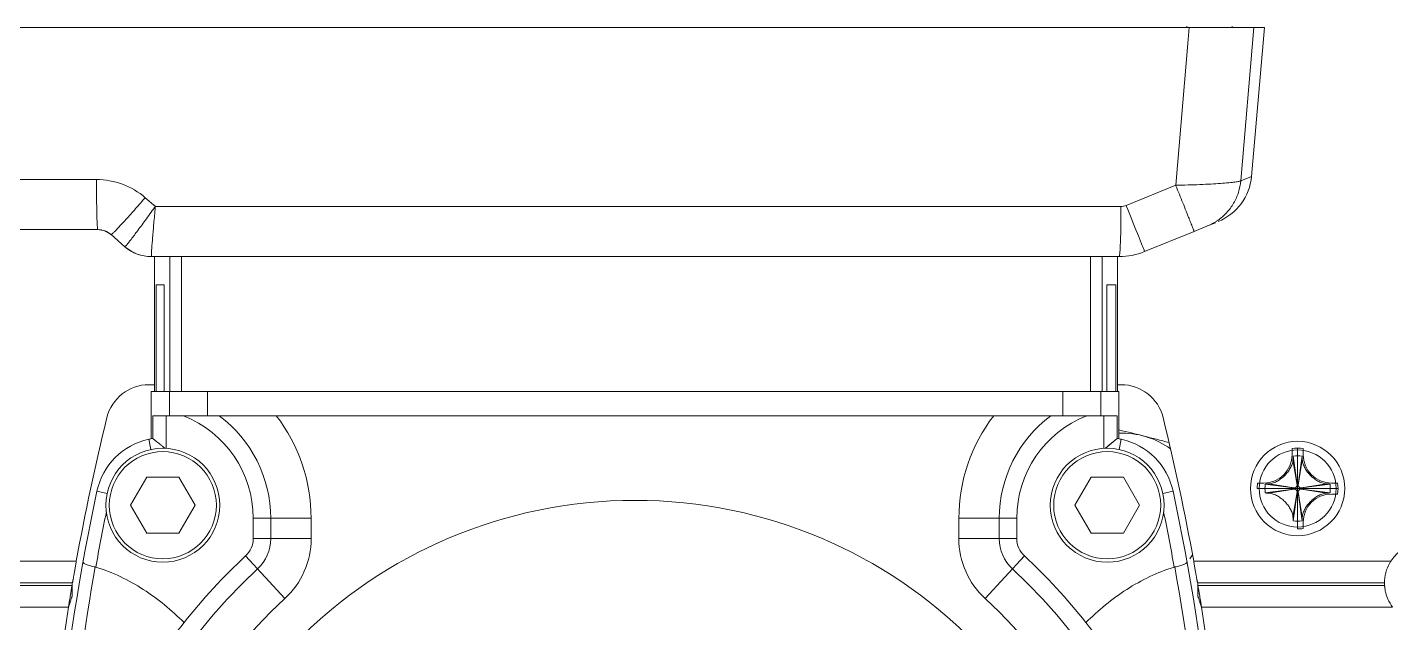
# Model space of a CAD drawing. Header units: millimetres. Extents: x 206 to 1899, y -454 to 296.
# Drawn here: x 1392.39 to 1398.72, y 54.71 to 57.47 of the extents above; entities that cross this region are included whole.
import ezdxf

# ---------------------------------------------------------------- set-up
doc = ezdxf.new("R2010")
doc.units = ezdxf.units.MM
doc.layers.add('细实线', color=7, linetype='Continuous', lineweight=15)

msp = doc.modelspace()

# ---------------------------------------------------------------- linework, layer by layer
at = {"layer": '细实线', "linetype": 'Continuous', "lineweight": 9}
for p, q in [((1398.1302, 57.469), (1391.3798, 57.469)), ((1397.7705, 57.4752), (1397.7704, 57.469)), ((1397.7801, 57.469), (1397.7737, 57.3942)), ((1397.7801, 57.469), (1397.7737, 57.3942)), ((1397.9787, 57.469), (1397.9803, 57.4752)), ((1398.0201, 56.7582), (1398.08, 57.469)), ((1398.0698, 56.7786), (1398.1302, 57.469)), ((1397.7737, 57.3942), (1397.7182, 56.7372)), ((1391.8052, 56.764), (1392.7098, 56.764)), ((1392.7099, 56.7595), (1392.7099, 56.764)), ((1398.0698, 56.7786), (1398.0201, 56.7582)), ((1397.7182, 56.7372), (1397.4879, 56.6437)), ((1397.7182, 56.7372), (1397.7191, 56.735)), ((1392.9327, 56.6757), (1392.9361, 56.6797)), ((1392.983, 56.639), (1392.9361, 56.6797)), ((1392.9799, 56.6347), (1392.983, 56.639)), ((1392.9826, 56.6343), (1392.983, 56.639)), ((1392.983, 56.639), (1397.4642, 56.639)), ((1397.4642, 56.6345), (1397.4642, 56.639)), ((1397.4879, 56.6437), (1397.4888, 56.6414)), ((1391.7054, 56.5315), (1392.716, 56.5315)), ((1392.7775, 56.5085), (1392.8419, 56.4525)), ((1397.5739, 56.4296), (1397.8035, 56.5232)), ((1397.8035, 56.5232), (1397.8657, 56.5485)), ((1397.8643, 56.5483), (1397.8642, 56.5483)), ((1397.8655, 56.5489), (1397.8646, 56.5485)), ((1397.8657, 56.5485), (1397.9028, 56.5638)), ((1397.8657, 56.5485), (1397.9029, 56.5637)), ((1392.9649, 56.4065), (1397.456, 56.4065)), ((1392.9789, 55.7815), (1392.9789, 56.4065)), ((1393.0498, 55.7815), (1393.0498, 56.4065)), ((1393.1042, 56.4065), (1393.1042, 55.7815)), ((1397.3224, 56.4065), (1397.3224, 55.7815)), ((1397.3769, 56.4065), (1397.3769, 55.7815)), ((1397.4477, 55.7815), (1397.4477, 56.4065)), ((1392.9865, 56.2752), (1392.9865, 55.7815)), ((1392.9865, 56.2752), (1393.0243, 56.2752)), ((1393.0243, 56.2752), (1393.0243, 55.7815)), ((1397.3992, 56.2752), (1397.3992, 55.7815)), ((1397.3992, 56.2752), (1397.4401, 56.2752)), ((1397.4401, 56.2752), (1397.4401, 55.7815)), ((1392.9526, 55.8127), (1392.9789, 55.8127)), ((1397.4477, 55.8127), (1397.4655, 55.8127)), ((1392.9635, 55.5619), (1392.9635, 55.7815)), ((1392.9635, 55.7815), (1397.4546, 55.7815)), ((1393.0484, 55.669), (1393.0484, 55.7815)), ((1393.2256, 55.669), (1393.2256, 55.7815)), ((1397.1943, 55.7815), (1397.1943, 55.669)), ((1397.3714, 55.7815), (1397.3714, 55.669)), ((1397.4546, 55.5619), (1397.4546, 55.7815)), ((1392.9712, 55.669), (1392.9712, 55.5636)), ((1392.9712, 55.669), (1397.4471, 55.669)), ((1393.0337, 55.669), (1393.0337, 55.5173)), ((1397.3846, 55.5174), (1397.3846, 55.669)), ((1397.4471, 55.5635), (1397.4471, 55.669)), ((1392.9527, 55.5597), (1392.9628, 55.5121)), ((1397.3903, 55.5174), (1397.4471, 55.5635)), ((1397.4471, 55.5635), (1397.4471, 55.5635)), ((1397.4653, 55.5597), (1397.4552, 55.512)), ((1398.2585, 55.5172), (1398.2585, 55.4882)), ((1398.284, 55.144), (1398.284, 55.519)), ((1398.3095, 55.5172), (1398.3095, 55.4882)), ((1398.2623, 55.4647), (1398.2815, 55.3471)), ((1398.2634, 55.4818), (1398.2815, 55.35)), ((1398.284, 55.3502), (1398.284, 55.4832)), ((1398.3046, 55.4818), (1398.2866, 55.35)), ((1398.3057, 55.4647), (1398.2866, 55.3471)), ((1392.9429, 55.3837), (1392.868, 55.254)), ((1392.9429, 55.3837), (1393.0926, 55.3837)), ((1393.1675, 55.254), (1393.0926, 55.3837)), ((1397.3254, 55.3837), (1397.2505, 55.254)), ((1397.3254, 55.3837), (1397.4752, 55.3837)), ((1397.55, 55.254), (1397.4752, 55.3837)), ((1392.7121, 55.3191), (1392.7601, 55.3088)), ((1397.7059, 55.3191), (1397.6579, 55.3088)), ((1398.0965, 55.3315), (1398.4715, 55.3315)), ((1398.1273, 55.357), (1398.0983, 55.357)), ((1398.2653, 55.3315), (1398.1323, 55.3315)), ((1398.1337, 55.3521), (1398.2654, 55.334)), ((1398.1337, 55.3108), (1398.2654, 55.3289)), ((1398.1508, 55.3531), (1398.2683, 55.334)), ((1398.1508, 55.3098), (1398.2683, 55.3289)), ((1398.2623, 55.1983), (1398.2815, 55.3158)), ((1398.2634, 55.1812), (1398.2815, 55.3129)), ((1398.2683, 55.334), (1398.2654, 55.334)), ((1398.2654, 55.334), (1398.2683, 55.334)), ((1398.2683, 55.3289), (1398.2654, 55.3289)), ((1398.2815, 55.35), (1398.2815, 55.3471)), ((1398.2815, 55.35), (1398.2815, 55.3471)), ((1398.2815, 55.3129), (1398.2815, 55.3158)), ((1398.284, 55.1798), (1398.284, 55.3127)), ((1398.2866, 55.35), (1398.2866, 55.3471)), ((1398.2866, 55.35), (1398.2866, 55.3471)), ((1398.2866, 55.3129), (1398.2866, 55.3158)), ((1398.2866, 55.3129), (1398.2866, 55.3158)), ((1398.3057, 55.1983), (1398.2866, 55.3158)), ((1398.3046, 55.1812), (1398.2866, 55.3129)), ((1398.4172, 55.3531), (1398.2997, 55.334)), ((1398.2997, 55.334), (1398.3026, 55.334)), ((1398.2997, 55.334), (1398.3026, 55.334)), ((1398.3026, 55.3289), (1398.2997, 55.3289)), ((1398.2997, 55.3289), (1398.3026, 55.3289)), ((1398.4172, 55.3098), (1398.2997, 55.3289)), ((1398.4343, 55.3521), (1398.3026, 55.334)), ((1398.4343, 55.3108), (1398.3026, 55.3289)), ((1398.3028, 55.3315), (1398.4357, 55.3315)), ((1398.4408, 55.357), (1398.4698, 55.357)), ((1398.4408, 55.306), (1398.4698, 55.306)), ((1392.868, 55.254), (1392.9429, 55.1243)), ((1393.0926, 55.1243), (1393.1675, 55.254)), ((1397.2505, 55.254), (1397.3254, 55.1243)), ((1397.4752, 55.1243), (1397.55, 55.254)), ((1393.4373, 55.1934), (1393.4373, 55.0995)), ((1393.706, 55.1934), (1393.4373, 55.1934)), ((1393.5186, 55.0995), (1393.5186, 55.1934)), ((1393.706, 55.1934), (1393.706, 55.0995)), ((1396.712, 55.0995), (1396.712, 55.1934)), ((1396.9807, 55.1934), (1396.712, 55.1934)), ((1396.8995, 55.1934), (1396.8995, 55.0995)), ((1396.9807, 55.0995), (1396.9807, 55.1934)), ((1398.3095, 55.1457), (1398.3095, 55.1747)), ((1393.0926, 55.1243), (1392.9429, 55.1243)), ((1397.4752, 55.1243), (1397.3254, 55.1243)), ((1393.4373, 55.0995), (1393.706, 55.0995)), ((1396.712, 55.0995), (1396.9807, 55.0995)), ((1392.6163, 54.994), (1389.8403, 54.994)), ((1393.5843, 54.8212), (1393.4019, 55.0186)), ((1396.8337, 54.8212), (1397.0161, 55.0186)), ((1398.716, 54.994), (1397.8017, 54.994)), ((1392.5966, 54.8815), (1389.7778, 54.8815)), ((1389.7903, 54.894), (1392.5987, 54.894)), ((1392.5885, 54.8331), (1392.5966, 54.8815)), ((1392.593, 54.8598), (1392.5962, 54.879)), ((1392.5966, 54.8815), (1392.5966, 54.894)), ((1392.5966, 54.8815), (1392.5966, 54.8315)), ((1397.8193, 54.894), (1398.6871, 54.894)), ((1397.8214, 54.8815), (1397.8214, 54.894)), ((1397.8214, 54.8815), (1397.8214, 54.8315)), ((1397.8214, 54.8815), (1397.8295, 54.8331)), ((1398.6876, 54.8815), (1397.8214, 54.8815)), ((1398.6876, 54.8815), (1398.6876, 54.894)), ((1392.5872, 54.8251), (1392.5883, 54.8317)), ((1392.5883, 54.8317), (1392.5885, 54.8331)), ((1397.8295, 54.8331), (1397.8297, 54.8317)), ((1397.8297, 54.8317), (1397.8308, 54.8251)), ((1389.8278, 54.7815), (1392.5801, 54.7815)), ((1397.8379, 54.7815), (1398.7246, 54.7815))]:
    msp.add_line(p, q, dxfattribs=at)
for points in [[(1397.3903, 55.5174), (1397.4052, 55.5295), (1397.4223, 55.5434), (1397.436, 55.5545)], [(1392.5885, 54.8328), (1392.5903, 54.844), (1392.593, 54.8598)], [(1397.8214, 54.8815), (1397.8231, 54.8716), (1397.8251, 54.8598), (1397.8277, 54.844), (1397.8295, 54.8328)]]:
    msp.add_lwpolyline(points, dxfattribs=at)
for centre, radius in [((1393.0177, 55.254), 0.2641), ((1393.0177, 55.254), 0.2484), ((1397.4003, 55.254), 0.2641), ((1397.4003, 55.254), 0.2484), ((1398.284, 55.3315), 0.2188), ((1398.284, 55.3315), 0.1786), ((1395.209, 53.0627), 2.2138)]:
    msp.add_circle(centre, radius, dxfattribs=at)
for centre, radius, start, end in [((1397.8207, 56.8003), 0.25, 292.17028, 355), ((1397.7712, 56.7801), 0.2501, 292.18929, 301.36454), ((1397.7718, 56.7792), 0.2491, 301.36276, 304.3912), ((1397.7725, 56.7781), 0.2478, 304.39327, 304.97976), ((1392.716, 56.4377), 0.0938, 48.99105, 90.00017), ((1392.7149, 56.4377), 0.0938, 48.99078, 89.30708), ((1392.9638, 56.594), 0.1875, 229.26981, 269.99999), ((1392.9649, 56.594), 0.1875, 228.99085, 270.00001), ((1397.456, 56.719), 0.3125, 269.99999, 292.17015), ((1392.9526, 55.6127), 0.2, 90, 166.17353), ((1397.4655, 55.6127), 0.2, 13.82647, 90), ((1403.3136, 53.0627), 10.8702, 166.17353, 169.76634), ((1392.9264, 55.1934), 0.5109, 0, 68.58155), ((1392.9264, 55.1934), 0.5922, 0, 53.43695), ((1392.9264, 55.1934), 0.7796, 360, 37.59475), ((1397.4916, 55.1934), 0.7796, 142.40525, 180), ((1397.4916, 55.1934), 0.5922, 126.56305, 180), ((1397.4916, 55.1934), 0.5109, 111.41845, 180), ((1387.1044, 53.0627), 10.8702, 10.23366, 13.82647), ((1393.0177, 55.254), 0.3125, 102.015, 167.985), ((1395.209, 44.9581), 10.839, 101.91523, 102.015), ((1395.209, 44.9581), 10.839, 77.985, 78.08355), ((1397.4716, 55.2128), 0.375, 53.62262, 92.58565), ((1395.3215, 46.6425), 9.2109, 75.11767, 76.60897), ((1397.4003, 55.254), 0.3125, 12.015, 77.985), ((1398.284, 55.3315), 0.1875, 82.18355, 97.81645), ((1398.1273, 55.4882), 0.1313, 270, 0), ((1400.4245, 55.3423), 2.1656, 176.30778, 176.76114), ((1398.284, 55.3315), 0.1517, 82.18355, 97.81645), ((1396.1435, 55.3423), 2.1656, 3.23886, 3.69222), ((1398.4408, 55.4882), 0.1313, 180, 270), ((1403.3136, 53.0627), 10.839, 167.985, 192.015), ((1387.1044, 53.0627), 10.839, 347.985, 12.015), ((1398.284, 55.3315), 0.1875, 172.18355, 180), ((1398.284, 55.3315), 0.1517, 172.18355, 187.81645), ((1398.2725, 53.2021), 2.1545, 93.23764, 93.69334), ((1398.2732, 57.4719), 2.1656, 266.30773, 266.76109), ((1398.284, 55.3315), 0.0188, 172.18809, 187.81191), ((1398.284, 55.3315), 0.0187, 172.18355, 180), ((1398.2683, 55.3471), 0.0131, 270, 0), ((1398.2683, 55.3471), 0.0131, 270, 0.00001), ((1398.2683, 55.3158), 0.0131, 359.99999, 90), ((1398.284, 55.3314), 0.0188, 90.00454, 97.81191), ((1398.284, 55.3315), 0.0187, 82.18355, 97.81645), ((1398.284, 55.3315), 0.0188, 262.18809, 269.99546), ((1398.284, 55.3314), 0.0188, 82.18809, 89.99546), ((1398.284, 55.3315), 0.0188, 270.00454, 277.81191), ((1398.284, 55.3315), 0.0187, 270, 277.81645), ((1398.2997, 55.3471), 0.0131, 180, 270), ((1398.2997, 55.3471), 0.0131, 179.99999, 270), ((1398.2997, 55.3158), 0.0131, 90, 180), ((1398.2997, 55.3158), 0.0131, 90, 180.00001), ((1398.284, 55.3315), 0.0188, 352.18809, 7.81191), ((1398.284, 55.3315), 0.0187, 352.18355, 7.81645), ((1398.4408, 55.1747), 0.1313, 90, 180), ((1398.2949, 53.191), 2.1656, 86.30783, 86.76119), ((1398.2955, 57.4608), 2.1544, 273.23773, 273.69345), ((1398.284, 55.3315), 0.1517, 352.18355, 7.81645), ((1398.284, 55.3315), 0.1875, 352.18355, 7.81645), ((1403.3136, 53.0627), 10.7765, 168.43609, 169.82034), ((1387.1044, 53.0627), 10.7765, 10.17966, 11.56523), ((1400.4245, 55.3206), 2.1656, 183.23886, 183.69222), ((1398.284, 55.3315), 0.1517, 262.18355, 277.81645), ((1396.1436, 55.3206), 2.1656, 356.30778, 356.76114), ((1398.284, 55.3315), 0.1875, 270, 277.81645), ((1393.3272, 55.0995), 0.1101, 312.73549, 0), ((1393.3272, 55.0995), 0.1913, 312.73549, 0), ((1393.3272, 55.0995), 0.3788, 312.73549, 0), ((1397.0908, 55.0995), 0.3788, 180, 227.26451), ((1397.0908, 55.0995), 0.1913, 180, 227.26451), ((1397.0908, 55.0995), 0.1101, 180, 227.26451), ((1398.8746, 54.894), 0.1875, 32.23095, 147.76905), ((1395.209, 53.0627), 2.6629, 132.73549, 141.79518), ((1395.209, 53.0627), 2.6629, 38.20482, 47.26451), ((1397.4716, 55.2128), 0.375, 326.46866, 329.86499), ((1395.209, 53.0627), 2.5816, 132.73549, 47.26451), ((1392.6996, 54.9437), 0.0247, 72.97534, 79.25911), ((1397.7185, 54.9437), 0.0247, 100.74221, 107.02589), ((1398.8742, 54.8942), 0.187, 165.19476, 165.77526), ((1403.2535, 53.0724), 10.8094, 170.66864, 170.90284), ((1395.209, 53.0627), 2.3942, 132.73549, 47.26451), ((1387.1296, 53.0667), 10.8448, 9.09754, 9.33097), ((1403.3136, 53.0627), 10.8702, 170.90255, 192.125), ((1387.1044, 53.0627), 10.8702, 347.875, 9.09745)]:
    msp.add_arc(centre, radius, start, end, dxfattribs=at)
for points, knots in [([(1392.9361, 56.6797), (1392.9052, 56.7065), (1392.8332, 56.7493), (1392.7507, 56.764), (1392.7098, 56.764)], [0, 0, 0, 0, 0.49998, 1, 1, 1, 1]), ([(1392.7145, 56.5392), (1392.7141, 56.5433), (1392.7134, 56.5534), (1392.7122, 56.5809), (1392.7111, 56.6267), (1392.7102, 56.69), (1392.7099, 56.7359), (1392.7099, 56.7595)], [0, 0, 0, 0, 0.055512, 0.137978, 0.374897, 0.678407, 1, 1, 1, 1]), ([(1397.7182, 56.7372), (1397.7373, 56.7376), (1397.7748, 56.7385), (1397.8293, 56.7404), (1397.8796, 56.7427), (1397.9241, 56.7453), (1397.9567, 56.7479), (1397.9788, 56.7501), (1397.9919, 56.7516), (1398.0026, 56.7532), (1398.0109, 56.7548), (1398.0164, 56.7563), (1398.0193, 56.7574), (1398.0201, 56.7582)], [0, 0, 0, 0, 0.189254, 0.370977, 0.538954, 0.687512, 0.81153, 0.862975, 0.906766, 0.942542, 0.970045, 0.989131, 1, 1, 1, 1]), ([(1398.0201, 56.7582), (1398.0185, 56.7401), (1398.0114, 56.7038), (1397.989, 56.6531), (1397.9564, 56.6091), (1397.929, 56.5852), (1397.9146, 56.5751)], [0, 0, 0, 0, 0.250744, 0.504992, 0.756651, 1, 1, 1, 1]), ([(1397.7191, 56.735), (1397.7245, 56.7218), (1397.7352, 56.6953), (1397.7511, 56.6561), (1397.7638, 56.6245), (1397.7733, 56.6007), (1397.7797, 56.5848), (1397.7854, 56.5705), (1397.7903, 56.558), (1397.7945, 56.5473), (1397.7979, 56.5387), (1397.8002, 56.5327), (1397.8016, 56.529), (1397.8023, 56.5269), (1397.8029, 56.5254), (1397.8033, 56.5242), (1397.8034, 56.5236), (1397.8036, 56.5232), (1397.8035, 56.5232)], [0, 0, 0, 0, 0.188159, 0.376549, 0.555039, 0.637167, 0.7127, 0.780423, 0.839694, 0.889995, 0.930808, 0.961801, 0.973713, 0.98332, 0.990684, 0.995871, 0.998946, 1, 1, 1, 1]), ([(1392.784, 56.5132), (1392.787, 56.5159), (1392.7943, 56.523), (1392.8134, 56.5428), (1392.8445, 56.5765), (1392.8868, 56.6235), (1392.9171, 56.658), (1392.9327, 56.6757)], [0, 0, 0, 0, 0.055644, 0.138191, 0.375128, 0.678544, 1, 1, 1, 1]), ([(1392.8476, 56.4579), (1392.8503, 56.461), (1392.8567, 56.4688), (1392.8733, 56.49), (1392.9001, 56.5256), (1392.9378, 56.5767), (1392.9654, 56.6145), (1392.9799, 56.6347)], [0, 0, 0, 0, 0.056154, 0.137071, 0.364931, 0.661832, 1, 1, 1, 1]), ([(1392.9647, 56.4142), (1392.9651, 56.4243), (1392.9669, 56.4512), (1392.9707, 56.4998), (1392.9761, 56.563), (1392.9803, 56.6096), (1392.9826, 56.6343)], [0, 0, 0, 0, 0.137133, 0.36527, 0.6621, 1, 1, 1, 1]), ([(1397.458, 56.4142), (1397.4585, 56.4183), (1397.4594, 56.4284), (1397.4605, 56.4464), (1397.4615, 56.4699), (1397.4628, 56.5096), (1397.4638, 56.565), (1397.4641, 56.6109), (1397.4642, 56.6345)], [0, 0, 0, 0, 0.055634, 0.13818, 0.245594, 0.375157, 0.678588, 1, 1, 1, 1]), ([(1397.4888, 56.6414), (1397.506, 56.5991), (1397.5297, 56.5406), (1397.5571, 56.4726), (1397.5674, 56.4469), (1397.5711, 56.4373)], [0, 0, 0, 0, 0.622376, 0.860102, 1, 1, 1, 1]), ([(1392.716, 56.5315), (1392.7158, 56.5315), (1392.7155, 56.5323), (1392.7152, 56.5336), (1392.7148, 56.5362), (1392.7146, 56.5381), (1392.7145, 56.5392)], [0, 0, 0, 0, 0.074421, 0.258377, 0.564732, 1, 1, 1, 1]), ([(1392.7775, 56.5085), (1392.7777, 56.5083), (1392.7785, 56.5087), (1392.7797, 56.5095), (1392.7817, 56.5111), (1392.7832, 56.5124), (1392.784, 56.5132)], [0, 0, 0, 0, 0.0796, 0.264141, 0.568625, 1, 1, 1, 1]), ([(1392.8419, 56.4525), (1392.8421, 56.4524), (1392.8428, 56.4529), (1392.8438, 56.4538), (1392.8456, 56.4556), (1392.8468, 56.457), (1392.8476, 56.4579)], [0, 0, 0, 0, 0.074267, 0.262207, 0.570685, 1, 1, 1, 1]), ([(1392.9649, 56.4065), (1392.9649, 56.4065), (1392.9648, 56.4067), (1392.9647, 56.4073), (1392.9646, 56.4088), (1392.9647, 56.4112), (1392.9647, 56.4131), (1392.9647, 56.4142)], [0, 0, 0, 0, 0.020822, 0.069197, 0.257228, 0.567831, 1, 1, 1, 1]), ([(1397.456, 56.4065), (1397.4562, 56.4065), (1397.4567, 56.4072), (1397.4571, 56.4086), (1397.4576, 56.4111), (1397.4579, 56.4131), (1397.458, 56.4142)], [0, 0, 0, 0, 0.083527, 0.268476, 0.57153, 1, 1, 1, 1]), ([(1397.5711, 56.4373), (1397.5715, 56.4362), (1397.5721, 56.4346), (1397.5729, 56.4326), (1397.5733, 56.4316), (1397.5735, 56.4308), (1397.5738, 56.4301), (1397.5738, 56.4298), (1397.5739, 56.4296), (1397.5739, 56.4296)], [0, 0, 0, 0, 0.445241, 0.617338, 0.756649, 0.86385, 0.939624, 0.984685, 1, 1, 1, 1]), ([(1393.0281, 55.5173), (1393.0247, 55.5201), (1393.0181, 55.5255), (1393.0083, 55.5334), (1392.9991, 55.5409), (1392.9918, 55.5468), (1392.9864, 55.5512), (1392.9828, 55.5541), (1392.9796, 55.5567), (1392.9768, 55.559), (1392.9745, 55.5608), (1392.973, 55.5621), (1392.9721, 55.5629), (1392.9716, 55.5633), (1392.9713, 55.5635), (1392.9712, 55.5637), (1392.9712, 55.5637)], [0, 0, 0, 0, 0.177003, 0.349388, 0.513339, 0.664664, 0.733726, 0.797108, 0.853833, 0.902858, 0.943111, 0.973515, 0.984658, 0.992888, 0.998049, 1, 1, 1, 1]), ([(1398.1508, 55.3531), (1398.1577, 55.3535), (1398.168, 55.3558), (1398.1809, 55.3609), (1398.1935, 55.3673), (1398.2082, 55.3772), (1398.2242, 55.3913), (1398.2383, 55.4073), (1398.2482, 55.422), (1398.2546, 55.4346), (1398.2597, 55.4475), (1398.262, 55.4578), (1398.2623, 55.4647)], [0, 0, 0, 0, 0.122867, 0.185103, 0.247698, 0.373566, 0.499998, 0.62643, 0.752299, 0.814896, 0.87713, 1, 1, 1, 1]), ([(1398.3057, 55.4647), (1398.3061, 55.4578), (1398.3091, 55.444), (1398.3179, 55.4249), (1398.3298, 55.4073), (1398.3439, 55.3913), (1398.3598, 55.3772), (1398.3775, 55.3654), (1398.3966, 55.3565), (1398.4103, 55.3535), (1398.4172, 55.3531)], [0, 0, 0, 0, 0.122892, 0.24762, 0.373529, 0.500002, 0.626475, 0.752383, 0.87711, 1, 1, 1, 1]), ([(1398.2623, 55.1983), (1398.262, 55.2052), (1398.2589, 55.2189), (1398.2501, 55.238), (1398.2383, 55.2556), (1398.2242, 55.2716), (1398.2082, 55.2857), (1398.1906, 55.2976), (1398.1715, 55.3064), (1398.1577, 55.3094), (1398.1508, 55.3098)], [0, 0, 0, 0, 0.122892, 0.24762, 0.373529, 0.500001, 0.626475, 0.752383, 0.87711, 1, 1, 1, 1]), ([(1398.4172, 55.3098), (1398.4103, 55.3094), (1398.4, 55.3072), (1398.3871, 55.302), (1398.3746, 55.2956), (1398.3598, 55.2857), (1398.3439, 55.2716), (1398.3298, 55.2556), (1398.3199, 55.2409), (1398.3135, 55.2284), (1398.3083, 55.2155), (1398.3061, 55.2052), (1398.3057, 55.1983)], [0, 0, 0, 0, 0.122867, 0.185103, 0.247698, 0.373566, 0.499998, 0.62643, 0.752299, 0.814896, 0.87713, 1, 1, 1, 1]), ([(1392.5987, 54.894), (1392.5987, 54.8938), (1392.5989, 54.8953), (1392.5991, 54.8959), (1392.5996, 54.8988), (1392.6001, 54.9019), (1392.6008, 54.9062), (1392.6021, 54.9135), (1392.604, 54.9244), (1392.6066, 54.9394), (1392.6096, 54.9564), (1392.6129, 54.9749), (1392.6152, 54.9875), (1392.6163, 54.994)], [0, 0, 0, 0, 0.004893, 0.019492, 0.043662, 0.077126, 0.119532, 0.170436, 0.295521, 0.447296, 0.619745, 0.806337, 1, 1, 1, 1]), ([(1392.6475, 54.9905), (1392.6473, 54.9897), (1392.6482, 54.9875), (1392.6514, 54.9849), (1392.6564, 54.982), (1392.6633, 54.979), (1392.6718, 54.9759), (1392.6855, 54.9719), (1392.6965, 54.9694), (1392.7041, 54.968)], [0, 0, 0, 0, 0.040433, 0.103914, 0.196159, 0.316638, 0.462256, 0.628595, 1, 1, 1, 1]), ([(1397.7139, 54.968), (1397.7215, 54.9694), (1397.7325, 54.9719), (1397.7462, 54.9759), (1397.7547, 54.979), (1397.7616, 54.982), (1397.7666, 54.9849), (1397.7698, 54.9875), (1397.7707, 54.9897), (1397.7706, 54.9905)], [0, 0, 0, 0, 0.371411, 0.537743, 0.683356, 0.803833, 0.896081, 0.959565, 1, 1, 1, 1]), ([(1397.8017, 54.994), (1397.8029, 54.9875), (1397.8051, 54.9749), (1397.8084, 54.9564), (1397.8114, 54.9394), (1397.814, 54.9244), (1397.8159, 54.9135), (1397.8172, 54.9062), (1397.8179, 54.9019), (1397.8185, 54.8988), (1397.8189, 54.8959), (1397.8191, 54.8953), (1397.8193, 54.8938), (1397.8193, 54.894)], [0, 0, 0, 0, 0.193663, 0.380255, 0.552704, 0.704479, 0.829564, 0.880468, 0.922874, 0.956338, 0.980508, 0.995107, 1, 1, 1, 1]), ([(1398.6934, 54.942), (1398.6945, 54.946), (1398.6999, 54.9642), (1398.7082, 54.9815), (1398.716, 54.994)], [0, 0, 0, 0, 0.222941, 1, 1, 1, 1]), ([(1392.537, 53.219), (1392.5413, 53.5175), (1392.574, 54.1034), (1392.6539, 54.6848), (1392.7041, 54.968)], [0, 0, 0, 0, 0.509283, 1, 1, 1, 1]), ([(1393.1165, 54.7097), (1393.0588, 54.7669), (1392.9639, 54.8455), (1392.8218, 54.9255), (1392.7457, 54.9554), (1392.7068, 54.9673)], [0, 0, 0, 0, 0.499701, 0.749877, 1, 1, 1, 1]), ([(1397.7112, 54.9673), (1397.6723, 54.9554), (1397.5962, 54.9255), (1397.4541, 54.8455), (1397.3592, 54.7669), (1397.3015, 54.7097)], [0, 0, 0, 0, 0.250127, 0.500306, 1, 1, 1, 1]), ([(1397.7139, 54.968), (1397.7686, 54.6596), (1397.8534, 54.0262), (1397.8968, 53.0627), (1397.8534, 52.0992), (1397.7686, 51.4658), (1397.7139, 51.1575)], [0, 0, 0, 0, 0.245354, 0.500004, 0.754655, 1, 1, 1, 1]), ([(1398.6871, 54.894), (1398.6871, 54.8929), (1398.6872, 54.8987), (1398.6873, 54.9012), (1398.6876, 54.9073), (1398.6881, 54.9137), (1398.6891, 54.9217), (1398.6907, 54.9306), (1398.6921, 54.9369), (1398.6929, 54.9401)], [0, 0, 0, 0, 0.069703, 0.155448, 0.271368, 0.416154, 0.588442, 0.784561, 1, 1, 1, 1]), ([(1398.7246, 54.7815), (1398.7161, 54.7929), (1398.7057, 54.8106), (1398.6965, 54.8345), (1398.6923, 54.8496), (1398.6897, 54.8624), (1398.6885, 54.8712), (1398.6879, 54.8765), (1398.6877, 54.8792), (1398.6876, 54.8808), (1398.6876, 54.8815)], [0, 0, 0, 0, 0.396298, 0.563064, 0.710475, 0.832535, 0.923339, 0.956434, 0.980596, 1, 1, 1, 1]), ([(1392.5801, 54.7815), (1392.5821, 54.7877), (1392.5851, 54.7968), (1392.5889, 54.8085), (1392.5914, 54.816), (1392.5932, 54.8215), (1392.5945, 54.8252), (1392.5952, 54.8273), (1392.5958, 54.8291), (1392.5962, 54.8303), (1392.5964, 54.8311), (1392.5966, 54.8314), (1392.5966, 54.8315)], [0, 0, 0, 0, 0.374292, 0.545461, 0.697597, 0.824416, 0.876484, 0.92008, 0.954661, 0.979717, 0.994897, 1, 1, 1, 1]), ([(1397.8214, 54.8315), (1397.8214, 54.8314), (1397.8216, 54.8311), (1397.8218, 54.8303), (1397.8222, 54.8291), (1397.8228, 54.8273), (1397.8235, 54.8252), (1397.8248, 54.8215), (1397.8266, 54.816), (1397.8291, 54.8085), (1397.8329, 54.7968), (1397.8359, 54.7877), (1397.8379, 54.7815)], [0, 0, 0, 0, 0.005103, 0.020283, 0.045339, 0.07992, 0.123516, 0.175584, 0.302403, 0.454539, 0.625708, 1, 1, 1, 1]), ([(1393.1165, 54.7097), (1393.0356, 54.609), (1392.8855, 54.3907), (1392.7099, 54.0282), (1392.5896, 53.6333), (1392.5513, 53.358), (1392.5431, 53.2192)], [0, 0, 0, 0, 0.239033, 0.488038, 0.742639, 1, 1, 1, 1]), ([(1397.3015, 54.7097), (1397.3902, 54.5993), (1397.5532, 54.3586), (1397.7372, 53.9566), (1397.8533, 53.5188), (1397.8796, 53.215), (1397.8796, 53.0627)], [0, 0, 0, 0, 0.238927, 0.488219, 0.742947, 1, 1, 1, 1])]:
    msp.add_open_spline(points, degree=3, knots=knots, dxfattribs=at)
msp.add_open_spline([(1397.4879, 56.6437), (1397.4804, 56.6406), (1397.4722, 56.639), (1397.4642, 56.639)], degree=3, dxfattribs=at)

doc.saveas('drawing.dxf')
